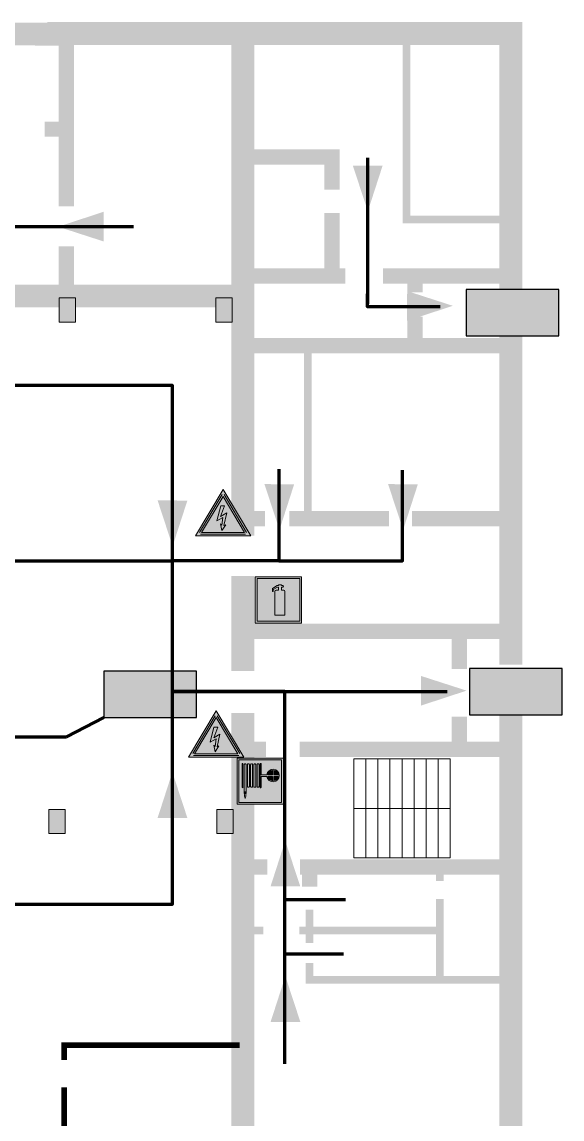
# Model space of a CAD drawing. Header units: millimetres. Extents: x 13114 to 67229, y 22859 to 38520.
# Drawn here: x 27943.6 to 28036.8, y 35259.5 to 35448.9 of the extents above; entities that cross this region are included whole.
import ezdxf

# ---------------------------------------------------------------- set-up
doc = ezdxf.new("R2010")
doc.units = ezdxf.units.MM
doc.layers.add('План_Штампы', color=7, linetype='Continuous')

# ---------------------------------------------------------------- blocks, each defined once
blk = doc.blocks.new('A$C7B4425F7')
at = {"true_color": 0xffffff}
blk.add_hatch(color=7, dxfattribs=at).paths.add_polyline_path([(0, 0), (-16, 0), (-16, -8), (0, -8)])
h = blk.add_hatch(color=126)
h.paths.add_polyline_path([(-0.2, -0.2), (-15.8, -0.2), (-15.8, -7.8), (-0.2, -7.8)])
h.paths.add_polyline_path([(-11.76, -2.03), (-11.76, -3.66), (-11.17, -3.66, -0.568275), (-11.17, -6.18), (-12.58, -6.18), (-12.58, -2.03)], flags=16)
h.paths.add_polyline_path([(-13.33, -4.12, -0.495768), (-13.59, -6.18), (-15.03, -6.18), (-15.03, -2.03), (-13.59, -2.03, -0.487973)], flags=16)
h.paths.add_polyline_path([(-10.25, -2.03), (-9.48, -2.03), (-9.48, -6.18), (-10.25, -6.18)], flags=16)
h.paths.add_polyline_path([(-13.84, -3.69), (-14.24, -3.69), (-14.24, -3.03), (-13.9, -3.03, -0.692621)], flags=0)
h.paths.add_polyline_path([(-9.15, -2.03), (-8.4, -2.03), (-8.04, -3.07), (-7.68, -2.03), (-6.93, -2.03), (-7.64, -4.1), (-6.93, -6.18), (-7.68, -6.18), (-8.04, -5.14), (-8.4, -6.18), (-9.15, -6.18), (-8.44, -4.1)], flags=16)
h.paths.add_polyline_path([(-11.76, -4.46), (-11.42, -4.46, -0.692621), (-11.36, -5.12), (-11.76, -5.12)], flags=0)
h.paths.add_polyline_path([(-13.9, -5.2), (-14.24, -5.2), (-14.24, -4.55), (-13.84, -4.55, -0.708038)], flags=0)
edge = h.paths.add_edge_path(flags=16)
edge.add_ellipse((-5.51, -4.08), major_axis=(0, 2.05), ratio=0.586184, start_angle=0, end_angle=360)
edge = h.paths.add_edge_path(flags=0)
edge.add_ellipse((-5.51, -4.08), major_axis=(0, 1.14), ratio=0.454828, start_angle=0, end_angle=360)
h.paths.add_polyline_path([(-4.13, -4.96, 0.377264), (-3.48, -4.52, 0.0555), (-3.16, -2.03), (-1.66, -2.03), (-1.66, -4.96), (-0.96, -4.96), (-0.96, -7.01), (-1.75, -7.01), (-1.75, -6.18), (-3.3, -6.18), (-3.3, -7.02), (-4.13, -7.02)], flags=16)
h.paths.add_polyline_path([(-2.73, -2.91), (-2.28, -2.91), (-2.28, -4.96), (-3.05, -4.96, 0.079136)], flags=0)
at = {"color": 126}
blk.add_lwpolyline([(-16, -8), (0, -8), (0, 0), (-16, 0)], close=True, dxfattribs=at)
blk = doc.blocks.new('A$C32E8229D')
at = {"true_color": 0xffffff}
blk.add_hatch(color=7, dxfattribs=at).paths.add_polyline_path([(0, 0), (0, -8), (16, -8), (16, 0)])
h = blk.add_hatch(color=126)
h.paths.add_polyline_path([(0.2, -0.2), (15.8, -0.2), (15.8, -7.8), (0.2, -7.8)])
h.paths.add_polyline_path([(13.49, -2.05), (12.08, -2.05), (11.37, -2.63, 0.162397), (11.29, -2.84), (11.29, -3.63), (10.35, -3.63), (10.35, -4.05), (11.68, -4.05), (11.68, -3.48), (12.26, -4.28), (11.29, -5.1), (11.29, -6.78), (11.85, -6.78), (11.85, -5.44), (12.8, -4.64), (12.8, -5.94), (14.46, -5.94), (14.46, -5.39), (13.45, -5.39), (13.45, -3.97), (12.46, -2.59), (13.15, -2.59), (13.69, -3.34), (14.18, -3)], flags=16)
h.paths.add_polyline_path([(10.74, -1.82, 1), (11.8, -1.82, 1)], flags=16)
h.paths.add_polyline_path([(9.39, -3.59), (5.99, -3.59), (6.56, -3.03), (5.91, -3.03), (5.1, -3.83), (5.91, -4.64), (6.56, -4.64), (5.99, -4.09), (9.39, -4.09)], flags=16)
h.paths.add_polyline_path([(4.29, -1.08), (1.72, -1.08), (1.72, -6.6), (4.29, -6.6)], flags=16)
at = {"color": 126}
blk.add_lwpolyline([(16, -8), (0, -8), (0, 0), (16, 0)], close=True, dxfattribs=at)
blk = doc.blocks.new('A$C3E6D3DDE')
at = {"lineweight": 5}
h = blk.add_hatch(color=40, dxfattribs=at)
h.paths.add_polyline_path([(24.1, 1.45), (16.46, -11.35), (31.74, -11.35)])
h.paths.add_polyline_path([(24.09, -0.46), (30.03, -10.41), (18.14, -10.41)], flags=16)
h.paths.add_polyline_path([(24.54, -3.08), (23.41, -6.02), (25.13, -5.01), (24.33, -8.5), (24.82, -8.27), (23.79, -9.86), (23.4, -8.04), (23.8, -8.43), (24.04, -6.29), (22.39, -7.25), (23.44, -3.08)], flags=0)
h = blk.add_hatch(color=256, dxfattribs=at)
h.paths.add_polyline_path([(24.37, 0.03, 0.567511), (23.82, 0.03), (17.59, -10.4, 0.582454), (17.86, -10.88), (30.32, -10.88, 0.582149), (30.6, -10.4)])
h.paths.add_polyline_path([(24.09, -0.46), (18.14, -10.41), (30.03, -10.41)], flags=16)
h.paths.add_polyline_path([(24.54, -3.08), (23.41, -6.02), (25.13, -5.01), (24.33, -8.5), (24.82, -8.27), (23.79, -9.86), (23.4, -8.04), (23.8, -8.43), (24.04, -6.29), (22.39, -7.25), (23.44, -3.08)], flags=0)
h = blk.add_hatch(color=40, dxfattribs=at)
h.paths.add_polyline_path([(24.09, -0.46), (18.14, -10.41), (30.03, -10.41)])
h.paths.add_polyline_path([(24.82, -8.27), (23.79, -9.86), (23.4, -8.04), (23.8, -8.43), (24.04, -6.29), (22.39, -7.25), (23.44, -3.08), (24.54, -3.08), (23.41, -6.02), (25.13, -5.01), (24.33, -8.5)], flags=16)
at = {"color": 40, "lineweight": 5}
for p, q in [((16.46, -11.35), (24.1, 1.45)), ((24.1, 1.45), (31.74, -11.35))]:
    blk.add_line(p, q, dxfattribs=at)
at = {"lineweight": 5}
for p, q in [((17.59, -10.4), (23.82, 0.03)), ((24.37, 0.03), (30.6, -10.4)), ((18.14, -10.41), (24.09, -0.46)), ((24.09, -0.46), (30.03, -10.41)), ((23.44, -3.08), (22.39, -7.25)), ((23.41, -6.02), (24.54, -3.08)), ((25.13, -5.01), (23.41, -6.02)), ((24.54, -3.08), (23.44, -3.08)), ((24.33, -8.5), (25.13, -5.01)), ((22.39, -7.25), (24.04, -6.29)), ((23.8, -8.43), (23.4, -8.04)), ((23.4, -8.04), (23.79, -9.86)), ((23.79, -9.86), (24.82, -8.27)), ((24.04, -6.29), (23.8, -8.43)), ((24.82, -8.27), (24.33, -8.5)), ((17.86, -10.88), (30.32, -10.88)), ((18.14, -10.41), (30.03, -10.41))]:
    blk.add_line(p, q, dxfattribs=at)
at = {"color": 50, "lineweight": 5}
blk.add_line((31.74, -11.35), (16.46, -11.35), dxfattribs=at)
blk = doc.blocks.new('A$C37112FD5')
at = {"true_color": 0xf5f5ff}
h = blk.add_hatch(color=7, dxfattribs=at)
h.dxf.hatch_style = 1
h.paths.add_polyline_path([(12.8, -7.4), (0, -7.4), (0, -20.2), (12.8, -20.2)])
h.paths.add_polyline_path([(12.29, -7.91), (12.29, -19.69), (0.51, -19.69), (0.51, -7.91)], flags=16)
h.paths.add_polyline_path([(4.98, -9.04, -0.42597), (5.17, -9.22), (5.17, -12.25), (5.17, -15.29, -0.432244), (4.98, -15.47), (4.83, -15.47, -0.42597), (4.64, -15.29), (4.64, -12.25), (4.64, -9.22, -0.432244), (4.83, -9.04)], flags=0)
h.paths.add_polyline_path([(4.28, -9.22), (4.28, -12.25), (4.28, -15.29, -0.432244), (4.09, -15.47), (3.94, -15.47, -0.42597), (3.75, -15.29), (3.75, -12.25), (3.75, -9.22, -0.432244), (3.94, -9.04), (4.09, -9.04, -0.42597)], flags=0)
h.paths.add_polyline_path([(5.72, -9.04), (5.87, -9.04, -0.42597), (6.06, -9.22), (6.06, -12.25), (6.06, -15.29, -0.432244), (5.87, -15.47), (5.72, -15.47, -0.42597), (5.53, -15.29), (5.53, -12.25), (5.53, -9.22, -0.432244)], flags=0)
h.paths.add_polyline_path([(6.42, -8.9), (6.5, -8.9, -0.42597), (6.69, -9.08), (6.69, -12.03), (8.21, -12.03, -15.824349), (8.21, -12.47), (6.69, -12.47), (6.69, -15.42, -0.432244), (6.5, -15.6), (6.42, -15.6)], flags=0)
h.paths.add_polyline_path([(3.39, -9.22), (3.39, -12.25), (3.39, -15.29, -0.432244), (3.2, -15.47), (3.05, -15.47, -0.42597), (2.85, -15.29), (2.85, -12.25), (2.85, -9.22, -0.432244), (3.05, -9.04), (3.2, -9.04, -0.42597)], flags=0)
h.paths.add_polyline_path([(2.5, -9.22), (2.5, -16.71), (1.96, -16.71), (1.96, -9.22, -0.432244), (2.15, -9.04), (2.31, -9.04, -0.42597)], flags=0)
h.paths.add_polyline_path([(1.61, -8.9), (1.61, -15.6), (1.57, -15.6, -0.42597), (1.37, -15.42), (1.37, -12.03), (1.37, -9.09, -0.432244), (1.57, -8.9)], flags=0)
h.paths.add_polyline_path([(9.76, -10.81), (9.76, -12.03), (8.49, -12.03, -0.336371)], flags=0)
h.paths.add_polyline_path([(8.49, -12.47), (9.76, -12.47), (9.76, -13.7, -0.336371)], flags=0)
h.paths.add_polyline_path([(10.11, -10.81, -0.336371), (11.38, -12.03), (10.11, -12.03)], flags=0)
h.paths.add_polyline_path([(10.11, -12.47), (11.38, -12.47, -0.336371), (10.11, -13.7)], flags=0)
h.paths.add_polyline_path([(2.5, -16.84), (2.5, -17.05), (1.97, -17.05), (1.97, -16.84)], flags=0)
h.paths.add_polyline_path([(2.5, -17.24, -0.033778), (2.24, -18.6, -0.033778), (1.97, -17.24)], flags=0)
h = blk.add_hatch(color=242)
h.dxf.hatch_style = 1
h.paths.add_polyline_path([(12.29, -7.91), (0.51, -7.91), (0.51, -19.69), (12.29, -19.69)])
h.paths.add_polyline_path([(6.42, -15.6), (6.42, -8.9), (6.5, -8.9, -0.42597), (6.69, -9.08), (6.69, -12.03), (8.21, -12.03, -15.824349), (8.21, -12.47), (6.69, -12.47), (6.69, -15.42, -0.432244), (6.5, -15.6)], flags=16)
h.paths.add_polyline_path([(5.87, -15.47), (5.72, -15.47, -0.42597), (5.53, -15.29), (5.53, -12.25), (5.53, -9.22, -0.432244), (5.72, -9.04), (5.87, -9.04, -0.42597), (6.06, -9.22), (6.06, -12.25), (6.06, -15.29, -0.432244)], flags=16)
h.paths.add_polyline_path([(4.98, -15.47), (4.83, -15.47, -0.42597), (4.64, -15.29), (4.64, -12.25), (4.64, -9.22, -0.432244), (4.83, -9.04), (4.98, -9.04, -0.42597), (5.17, -9.22), (5.17, -12.25), (5.17, -15.29, -0.432244)], flags=16)
h.paths.add_polyline_path([(4.09, -15.47), (3.94, -15.47, -0.42597), (3.75, -15.29), (3.75, -12.25), (3.75, -9.22, -0.432244), (3.94, -9.04), (4.09, -9.04, -0.42597), (4.28, -9.22), (4.28, -12.25), (4.28, -15.29, -0.432244)], flags=16)
h.paths.add_polyline_path([(3.2, -15.47), (3.05, -15.47, -0.42597), (2.85, -15.29), (2.85, -12.25), (2.85, -9.22, -0.432244), (3.05, -9.04), (3.2, -9.04, -0.42597), (3.39, -9.22), (3.39, -12.25), (3.39, -15.29, -0.432244)], flags=16)
h.paths.add_polyline_path([(2.5, -17.05), (1.97, -17.05), (1.97, -16.84), (2.5, -16.84)], flags=16)
h.paths.add_polyline_path([(2.5, -17.24, -0.033778), (2.24, -18.6, -0.033778), (1.97, -17.24)], flags=16)
h.paths.add_polyline_path([(2.5, -16.71), (1.96, -16.71), (1.96, -9.22, -0.432244), (2.15, -9.04), (2.31, -9.04, -0.42597), (2.5, -9.22)], flags=16)
h.paths.add_polyline_path([(1.61, -15.6), (1.57, -15.6, -0.42597), (1.37, -15.42), (1.37, -12.03), (1.37, -9.09, -0.432244), (1.57, -8.9), (1.61, -8.9)], flags=16)
h.paths.add_polyline_path([(8.49, -12.47), (9.76, -12.47), (9.76, -13.7, -0.336371)], flags=0)
h.paths.add_polyline_path([(10.11, -13.7), (10.11, -12.47), (11.38, -12.47, -0.336371)], flags=0)
h.paths.add_polyline_path([(8.49, -12.03, -0.336371), (9.76, -10.81), (9.76, -12.03)], flags=0)
h.paths.add_polyline_path([(10.11, -12.03), (10.11, -10.81, -0.336371), (11.38, -12.03)], flags=0)
h = blk.add_hatch(color=7, dxfattribs=at)
h.dxf.hatch_style = 1
h.paths.add_polyline_path([(1.61, -8.9), (1.57, -8.9, 0.432244), (1.37, -9.09), (1.37, -12.03), (1.37, -15.42, 0.42597), (1.57, -15.6), (1.61, -15.6)])
h.paths.add_polyline_path([(2.5, -9.22, 0.42597), (2.31, -9.04), (2.15, -9.04, 0.432244), (1.96, -9.22), (1.96, -16.71), (2.5, -16.71)])
h.paths.add_polyline_path([(2.5, -16.84), (1.97, -16.84), (1.97, -17.05), (2.5, -17.05)])
h.paths.add_polyline_path([(2.5, -17.24), (1.97, -17.24, 0.033778), (2.24, -18.6, 0.033778)])
h.paths.add_polyline_path([(3.39, -12.25), (3.39, -9.22, 0.42597), (3.2, -9.04), (3.05, -9.04, 0.432244), (2.85, -9.22), (2.85, -12.25), (2.85, -15.29, 0.42597), (3.05, -15.47), (3.2, -15.47, 0.432244), (3.39, -15.29)])
h.paths.add_polyline_path([(4.28, -12.25), (4.28, -9.22, 0.42597), (4.09, -9.04), (3.94, -9.04, 0.432244), (3.75, -9.22), (3.75, -12.25), (3.75, -15.29, 0.42597), (3.94, -15.47), (4.09, -15.47, 0.432244), (4.28, -15.29)])
h.paths.add_polyline_path([(5.17, -12.25), (5.17, -9.22, 0.42597), (4.98, -9.04), (4.83, -9.04, 0.432244), (4.64, -9.22), (4.64, -12.25), (4.64, -15.29, 0.42597), (4.83, -15.47), (4.98, -15.47, 0.432244), (5.17, -15.29)])
h.paths.add_polyline_path([(6.06, -12.25), (6.06, -9.22, 0.42597), (5.87, -9.04), (5.72, -9.04, 0.432244), (5.53, -9.22), (5.53, -12.25), (5.53, -15.29, 0.42597), (5.72, -15.47), (5.87, -15.47, 0.432244), (6.06, -15.29)])
h.paths.add_polyline_path([(6.69, -12.47), (8.21, -12.47, 15.824349), (8.21, -12.03), (6.69, -12.03), (6.69, -9.08, 0.42597), (6.5, -8.9), (6.42, -8.9), (6.42, -15.6), (6.5, -15.6, 0.432244), (6.69, -15.42)])
h.paths.add_polyline_path([(8.49, -12.47), (9.76, -12.47), (9.76, -13.7, -0.336371)], flags=16)
h.paths.add_polyline_path([(8.49, -12.03, -0.336371), (9.76, -10.81), (9.76, -12.03)], flags=16)
h.paths.add_polyline_path([(10.11, -12.47), (11.38, -12.47, -0.336371), (10.11, -13.7)], flags=16)
h.paths.add_polyline_path([(10.11, -12.03), (10.11, -10.81, -0.336371), (11.38, -12.03)], flags=16)
h = blk.add_hatch(color=242)
h.dxf.hatch_style = 1
h.paths.add_polyline_path([(9.76, -10.81, 0.336371), (8.49, -12.03), (9.76, -12.03)])
h.paths.add_polyline_path([(10.11, -10.81), (10.11, -12.03), (11.38, -12.03, 0.336371)])
h.paths.add_polyline_path([(11.38, -12.47), (10.11, -12.47), (10.11, -13.7, 0.336371)])
h.paths.add_polyline_path([(9.76, -12.47), (8.49, -12.47, 0.336371), (9.76, -13.7)])
at = {"color": 242, "lineweight": 5}
for p, q in [((0, -20.2), (0, -7.4)), ((0, -7.4), (12.8, -7.4)), ((1.37, -12.03), (1.37, -9.08)), ((1.57, -8.9), (1.61, -8.9)), ((1.61, -8.9), (1.61, -15.6)), ((2.15, -9.04), (2.31, -9.04)), ((3.05, -9.04), (3.2, -9.04)), ((3.94, -9.04), (4.09, -9.04)), ((4.83, -9.04), (4.98, -9.04)), ((5.72, -9.04), (5.87, -9.04)), ((6.42, -8.9), (6.42, -15.6)), ((6.5, -8.9), (6.42, -8.9)), ((6.69, -12.03), (6.69, -9.08)), ((12.8, -20.2), (12.8, -7.4)), ((1.37, -12.03), (1.37, -15.42)), ((1.96, -16.71), (1.96, -9.22)), ((2.5, -16.71), (2.5, -9.22)), ((2.85, -12.25), (2.85, -9.22)), ((3.39, -12.25), (3.39, -9.22)), ((3.75, -12.25), (3.75, -9.22)), ((4.28, -12.25), (4.28, -9.22)), ((4.64, -12.25), (4.64, -9.22)), ((5.17, -12.25), (5.17, -9.22)), ((5.53, -12.25), (5.53, -9.22)), ((6.06, -12.25), (6.06, -9.22)), ((8.21, -12.03), (6.69, -12.03)), ((9.76, -12.03), (8.49, -12.03)), ((9.76, -10.81), (9.76, -12.03)), ((10.11, -10.81), (10.11, -12.03)), ((11.38, -12.03), (10.11, -12.03)), ((2.85, -12.25), (2.85, -15.29)), ((3.39, -12.25), (3.39, -15.29)), ((3.75, -12.25), (3.75, -15.29)), ((4.28, -12.25), (4.28, -15.29)), ((4.64, -12.25), (4.64, -15.29)), ((5.17, -12.25), (5.17, -15.29)), ((5.53, -12.25), (5.53, -15.29)), ((6.06, -12.25), (6.06, -15.29)), ((8.21, -12.47), (6.69, -12.47)), ((6.69, -12.47), (6.69, -15.42)), ((9.76, -12.47), (8.49, -12.47)), ((9.76, -12.47), (9.76, -13.7)), ((11.38, -12.47), (10.11, -12.47)), ((10.11, -12.47), (10.11, -13.7)), ((1.57, -15.6), (1.61, -15.6)), ((1.96, -16.71), (2.5, -16.71)), ((1.97, -16.84), (2.5, -16.84)), ((1.97, -17.05), (1.97, -16.84)), ((2.5, -17.05), (1.97, -17.05)), ((1.97, -17.24), (2.5, -17.24)), ((2.5, -16.84), (2.5, -17.05)), ((3.05, -15.47), (3.2, -15.47)), ((3.94, -15.47), (4.09, -15.47)), ((4.83, -15.47), (4.98, -15.47)), ((5.72, -15.47), (5.87, -15.47)), ((6.42, -15.6), (6.5, -15.6)), ((0, -20.2), (12.8, -20.2))]:
    blk.add_line(p, q, dxfattribs=at)
blk.add_lwpolyline([(0.51, -7.91), (12.29, -7.91), (12.29, -19.69), (0.51, -19.69)], close=True, dxfattribs=at)
for centre, radius, start, end in [((1.56, -9.09), 0.182, 87.1027, 180.6071), ((2.15, -9.22), 0.182, 87.1027, 180.6071), ((2.32, -9.22), 0.182, 359.3929, 92.8973), ((3.04, -9.22), 0.182, 87.1027, 180.6071), ((3.21, -9.22), 0.182, 359.3929, 92.8973), ((3.93, -9.22), 0.182, 87.1027, 180.6071), ((4.1, -9.22), 0.182, 359.3929, 92.8973), ((4.82, -9.22), 0.182, 87.1027, 180.6071), ((4.99, -9.22), 0.182, 359.3929, 92.8973), ((5.71, -9.22), 0.182, 87.1027, 180.6071), ((5.88, -9.22), 0.182, 359.3929, 92.8973), ((6.51, -9.09), 0.182, 359.3929, 92.8973), ((9.93, -12.25), 1.74, 187.2319, 172.7681), ((9.93, -12.25), 1.46, 96.9927, 171.3585), ((9.93, -12.25), 1.46, 8.6415, 83.0073), ((9.93, -12.25), 1.46, 188.6415, 263.0073), ((9.93, -12.25), 1.46, 276.9927, 351.3585), ((1.56, -15.42), 0.182, 179.3929, 272.8973), ((12.17, -15.98), 10.27, 187.041, 194.7793), ((-7.7, -15.98), 10.27, 345.2207, 352.959), ((3.04, -15.29), 0.182, 179.3929, 272.8973), ((3.21, -15.29), 0.182, 267.1027, 0.6071), ((3.93, -15.29), 0.182, 179.3929, 272.8973), ((4.1, -15.29), 0.182, 267.1027, 0.6071), ((4.82, -15.29), 0.182, 179.3929, 272.8973), ((4.99, -15.29), 0.182, 267.1027, 0.6071), ((5.71, -15.29), 0.182, 179.3929, 272.8973), ((5.88, -15.29), 0.182, 267.1027, 0.6071), ((6.51, -15.42), 0.182, 267.1027, 0.6071)]:
    blk.add_arc(centre, radius, start, end, dxfattribs=at)
blk = doc.blocks.new('A$C3AD82952')
at = {"true_color": 0xf5f5ff}
h = blk.add_hatch(color=7, dxfattribs=at)
h.dxf.hatch_style = 1
h.paths.add_polyline_path([(8.21, 8.73, 0.414214), (7.89, 9.05), (7.22, 9.05), (7.22, 9.92), (7.59, 9.92, 1), (7.57, 10.36), (7.22, 10.36), (7.22, 10.6), (6.43, 10.6), (6.43, 10.36), (6.01, 10.36), (4.74, 9.59), (4.74, 8.69), (4.98, 8.73), (4.98, 9.26), (6.12, 9.91), (6.43, 9.91), (6.43, 9.05), (5.76, 9.05, 0.414214), (5.44, 8.73), (5.44, 2.2), (8.21, 2.2)], flags=0)
h.paths.add_polyline_path([(12.8, 12.8), (0, 12.8), (0, 0), (12.8, 0)])
h.paths.add_polyline_path([(0.51, 12.29), (12.29, 12.29), (12.29, 0.51), (0.51, 0.51)], flags=16)
h.paths.add_polyline_path([(4.74, 9.59), (6.01, 10.36), (6.43, 10.36), (6.43, 10.6), (7.22, 10.6), (7.22, 10.36), (7.59, 10.36, -0.94586), (7.59, 9.92), (7.22, 9.92), (7.22, 9.05), (7.89, 9.05, -0.414214), (8.21, 8.73), (8.21, 2.2), (5.44, 2.2), (5.44, 8.73, -0.414214), (5.76, 9.05), (6.43, 9.05), (6.43, 9.91), (6.12, 9.91), (4.98, 9.26), (4.98, 8.73), (4.74, 8.69)], flags=0)
h = blk.add_hatch(color=242)
h.dxf.hatch_style = 1
h.paths.add_polyline_path([(12.29, 12.29), (0.51, 12.29), (0.51, 0.51), (12.29, 0.51)])
h.paths.add_polyline_path([(4.74, 8.69), (4.74, 9.59), (6.01, 10.36), (6.43, 10.36), (6.43, 10.6), (7.22, 10.6), (7.22, 10.36), (7.59, 10.36, -0.94586), (7.59, 9.92), (7.22, 9.92), (7.22, 9.05), (7.89, 9.05, -0.414214), (8.21, 8.73), (8.21, 2.2), (5.44, 2.2), (5.44, 8.73, -0.414214), (5.76, 9.05), (6.43, 9.05), (6.43, 9.91), (6.12, 9.91), (4.98, 9.26), (4.98, 8.73)], flags=16)
h = blk.add_hatch(color=7, dxfattribs=at)
h.dxf.hatch_style = 1
h.paths.add_polyline_path([(8.21, 8.73, 0.414214), (7.89, 9.05), (7.22, 9.05), (7.22, 9.92), (7.59, 9.92, 1), (7.57, 10.36), (7.22, 10.36), (7.22, 10.6), (6.43, 10.6), (6.43, 10.36), (6.01, 10.36), (4.74, 9.59), (4.74, 8.69), (4.98, 8.73), (4.98, 9.26), (6.12, 9.91), (6.43, 9.91), (6.43, 9.05), (5.76, 9.05, 0.414214), (5.44, 8.73), (5.44, 2.2), (8.21, 2.2)])
at = {"color": 242, "lineweight": 5}
for p, q in [((0, 0), (0, 12.8)), ((0, 12.8), (12.8, 12.8)), ((12.8, 0), (12.8, 12.8)), ((6.01, 10.36), (4.74, 9.59)), ((4.74, 9.59), (4.74, 8.69)), ((4.98, 9.26), (6.12, 9.91)), ((4.98, 8.73), (4.98, 9.26)), ((6.01, 10.36), (6.43, 10.36)), ((6.12, 9.91), (6.43, 9.91)), ((7.22, 10.6), (6.43, 10.6)), ((6.43, 10.6), (6.43, 10.36)), ((6.43, 9.91), (6.43, 9.05)), ((7.22, 10.36), (7.22, 10.6)), ((7.59, 10.36), (7.22, 10.36)), ((7.22, 9.05), (7.22, 9.92)), ((7.59, 9.92), (7.22, 9.92)), ((4.74, 8.69), (4.98, 8.73)), ((5.44, 2.2), (5.44, 8.73)), ((5.76, 9.05), (6.43, 9.05)), ((7.89, 9.05), (7.22, 9.05)), ((8.21, 2.2), (8.21, 8.73)), ((0, 0), (12.8, 0)), ((5.44, 2.2), (8.21, 2.2))]:
    blk.add_line(p, q, dxfattribs=at)
blk.add_lwpolyline([(0.51, 12.29), (12.29, 12.29), (12.29, 0.51), (0.51, 0.51)], close=True, dxfattribs=at)
for centre, radius, start, end in [((7.58, 10.14), 0.223, 273.1875, 86.8125), ((5.76, 8.73), 0.32, 90, 180), ((7.89, 8.73), 0.32, 0, 90)]:
    blk.add_arc(centre, radius, start, end, dxfattribs=at)

msp = doc.modelspace()

# ---------------------------------------------------------------- hatches: boundary and pattern name
at = {"lineweight": 0}
h = msp.add_hatch(color=256, dxfattribs=at)
h.dxf.hatch_style = 1
h.paths.add_polyline_path([(27950, 35401.26), (27950, 35397.08), (27952.83, 35397.08), (27952.83, 35401.26)])
h = msp.add_hatch(color=256, dxfattribs=at)
h.dxf.hatch_style = 1
h.paths.add_polyline_path([(27977.02, 35401.26), (27977.02, 35397.08), (27979.84, 35397.08), (27979.84, 35401.26)])
h = msp.add_hatch(color=256, dxfattribs=at)
h.dxf.hatch_style = 1
h.paths.add_polyline_path([(27948.21, 35312.93), (27948.21, 35308.75), (27951.04, 35308.75), (27951.04, 35312.93)])
h = msp.add_hatch(color=256, dxfattribs=at)
h.dxf.hatch_style = 1
h.paths.add_polyline_path([(27977.2, 35312.93), (27977.2, 35308.75), (27980.03, 35308.75), (27980.03, 35312.93)])

# ---------------------------------------------------------------- linework, layer by layer
at = {"lineweight": 100}
for points, const_width in [([(27910.24, 35446.96), (27951.23, 35446.83)], 3.96), ([(27947.92, 35446.96), (28028, 35446.96), (28028, 35401.56)], 3.96), ([(27947.49, 35430.42), (27951.23, 35430.42), (27951.23, 35446.83), (27951.23, 35417.08)], 2.64), ([(27981.71, 35360.22), (27981.71, 35446.96)], 3.96), ([(27982.4, 35425.62), (27997.1, 35425.62), (27997.1, 35419.96)], 2.64), ([(27997.1, 35415.93), (27997.1, 35405.08), (27981.35, 35405.08), (27999.39, 35405.08)], 2.64), ([(27951.23, 35410.18), (27951.23, 35403.12)], 2.64), ([(28005.93, 35405.08), (28027.88, 35405.08), (28011.42, 35405.08), (28011.42, 35402.26)], 2.64), ([(27981.71, 35401.6), (27935.34, 35401.6)], 3.96), ([(28011.42, 35398.03), (28011.42, 35393.03), (28026.92, 35393.03), (27982.45, 35393.03)], 2.64), ([(28028, 35397.06), (28028, 35337.95)], 3.96), ([(27992.93, 35363.01), (27992.93, 35393.35)], 1.32), ([(27982.06, 35363.16), (27985.51, 35363.16)], 2.64), ([(27989.75, 35363.16), (28006.94, 35363.16)], 2.64), ([(28010.93, 35363.16), (28028.19, 35363.16)], 2.64), ([(27981.71, 35336.82), (27981.71, 35353.24)], 3.96), ([(27981.71, 35343.7), (28027.9, 35343.7)], 2.64), ([(28019.07, 35337.18), (28019.07, 35343.7)], 2.64), ([(28028, 35330.99), (28028, 35216.62), (28028, 35216.62)], 3.96), ([(27981.71, 35218.6), (27981.71, 35329.58)], 3.96), ([(27991.51, 35323.31), (28028, 35323.31), (28019.07, 35323.31), (28019.07, 35328.94)], 2.64), ([(27981.32, 35323.31), (27985.69, 35323.31)], 2.64), ([(27981.61, 35302.97), (27985.93, 35302.97)], 2.64), ([(27991.59, 35302.97), (28027.63, 35302.97)], 2.64), ([(27993.22, 35302.97), (27993.22, 35299.61)], 2.64), ([(28015.7, 35302.97), (28015.7, 35300.59)], 1.32), ([(27993.22, 35286.43), (27993.22, 35283.5), (28029.02, 35283.5), (28015.7, 35283.5), (28015.7, 35297.48)], 1.32), ([(27993.22, 35295.65), (27993.22, 35289.85)], 1.32), ([(27985.22, 35292.04), (27982.29, 35292.04)], 1.32), ([(28015.7, 35292.04), (27991.45, 35292.04)], 1.32), ([(27981.18, 35272.23), (27950.87, 35272.23), (27950.87, 35269.65)], 1), ([(27950.87, 35264.94), (27950.87, 35220.28)], 1)]:
    msp.add_lwpolyline(points, dxfattribs=dict(at, const_width=const_width))
at = {"lineweight": 100, "const_width": 1.32}
msp.add_lwpolyline([(28028, 35446.96), (28009.97, 35446.96), (28009.97, 35414.8), (28028, 35414.8)], close=True, dxfattribs=at)
at = {"color": 126, "lineweight": 100, "true_color": 0x008754}
for points in [[(28003.25, 35425.48), (28003.25, 35400.24)], [(27962.81, 35413.54), (27932.92, 35413.54)], [(28015.75, 35399.75), (28003.25, 35399.75), (28003.25, 35402)], [(27932.92, 35386.2), (27969.53, 35386.2), (27969.53, 35296.51), (27653.93, 35296.51), (27653.93, 35386.2)], [(27987.9, 35371.72), (27987.9, 35355.89), (28009.27, 35355.89), (28009.27, 35371.53)], [(27653.93, 35355.89), (27969.53, 35355.89)], [(27987.9, 35355.89), (27969.53, 35355.89)], [(27988.97, 35269.02), (27988.97, 35333.29), (27969.53, 35333.29), (28016.96, 35333.29)], [(27957.69, 35328.79), (27951.28, 35325.45)], [(27653.93, 35325.45), (27951.28, 35325.45)], [(27999.46, 35297.3), (27988.97, 35297.3)], [(27988.97, 35288.02), (27999.11, 35288.02)]]:
    msp.add_lwpolyline(points, dxfattribs=at)
at = {"lineweight": 0}
for points in [[(27950, 35401.26), (27952.83, 35401.26), (27952.83, 35397.08), (27950, 35397.08)], [(27977.02, 35401.26), (27979.84, 35401.26), (27979.84, 35397.08), (27977.02, 35397.08)], [(28000.86, 35313.1), (28002.94, 35313.1), (28002.94, 35321.65), (28000.86, 35321.65)], [(28002.94, 35313.1), (28005.03, 35313.1), (28005.03, 35321.65), (28002.94, 35321.65)], [(28005.03, 35313.1), (28007.11, 35313.1), (28007.11, 35321.65), (28005.03, 35321.65)], [(28007.11, 35313.1), (28009.19, 35313.1), (28009.19, 35321.65), (28007.11, 35321.65)], [(28009.19, 35313.1), (28011.28, 35313.1), (28011.28, 35321.65), (28009.19, 35321.65)], [(28011.28, 35313.1), (28013.36, 35313.1), (28013.36, 35321.65), (28011.28, 35321.65)], [(28013.36, 35313.1), (28015.45, 35313.1), (28015.45, 35321.65), (28013.36, 35321.65)], [(28015.45, 35313.1), (28017.53, 35313.1), (28017.53, 35321.65), (28015.45, 35321.65)], [(27948.21, 35312.93), (27951.04, 35312.93), (27951.04, 35308.75), (27948.21, 35308.75)], [(27977.2, 35312.93), (27980.03, 35312.93), (27980.03, 35308.75), (27977.2, 35308.75)], [(28000.86, 35304.55), (28002.94, 35304.55), (28002.94, 35313.1), (28000.86, 35313.1)], [(28002.94, 35304.55), (28005.03, 35304.55), (28005.03, 35313.1), (28002.94, 35313.1)], [(28005.03, 35304.55), (28007.11, 35304.55), (28007.11, 35313.1), (28005.03, 35313.1)], [(28007.11, 35304.55), (28009.19, 35304.55), (28009.19, 35313.1), (28007.11, 35313.1)], [(28009.19, 35304.55), (28011.28, 35304.55), (28011.28, 35313.1), (28009.19, 35313.1)], [(28011.28, 35304.55), (28013.36, 35304.55), (28013.36, 35313.1), (28011.28, 35313.1)], [(28013.36, 35304.55), (28015.45, 35304.55), (28015.45, 35313.1), (28013.36, 35313.1)], [(28015.45, 35304.55), (28017.53, 35304.55), (28017.53, 35313.1), (28015.45, 35313.1)]]:
    msp.add_lwpolyline(points, close=True, dxfattribs=at)
at = {"layer": 'План_Штампы', "color": 126, "true_color": 0x008754}
for points in [[(28000.7, 35424.13), (28005.84, 35424.12), (28003.29, 35416.24)], [(27957.7, 35416.16), (27957.69, 35411.02), (27949.81, 35413.57)], [(28010.07, 35397.32), (28010.08, 35402.46), (28017.96, 35399.91)], [(27985.44, 35369.11), (27990.57, 35369.1), (27988.03, 35361.22)], [(28006.79, 35369.11), (28011.93, 35369.1), (28009.38, 35361.22)], [(27966.99, 35366.3), (27972.13, 35366.28), (27969.58, 35358.4)], [(28012.45, 35330.86), (28012.46, 35335.99), (28020.34, 35333.45)], [(27972.13, 35311.47), (27966.99, 35311.48), (27969.54, 35319.36)], [(27991.62, 35299.63), (27986.49, 35299.64), (27989.03, 35307.52)], [(27991.64, 35276.23), (27986.5, 35276.24), (27989.05, 35284.12)]]:
    msp.add_solid(points, dxfattribs=at)

# ---------------------------------------------------------------- block references
for name, p, xscale, yscale, zscale in [('A$C3E6D3DDE', (27963.23, 35367.28), 0.625, 0.625, 0.625), ('A$C3AD82952', (27983.85, 35345.12), 0.625, 0.625, 0.625), ('A$C3E6D3DDE', (27962.05, 35329.07), 0.625, 0.625, 0.625), ('A$C37112FD5', (27980.71, 35326.44), 0.6249984004534781, 0.6249984004534781, 0.6249984004534781)]:
    msp.add_blockref(name, p, dxfattribs=dict(xscale=xscale, yscale=yscale, zscale=zscale))
at = {"layer": 'План_Штампы'}
for p in [(28036.28, 35402.7), (28036.82, 35337.27)]:
    msp.add_blockref('A$C7B4425F7', p, dxfattribs=at)
at = {"layer": 'План_Штампы', "color": 126, "true_color": 0x008754, "xscale": -1}
msp.add_blockref('A$C32E8229D', (27973.69, 35336.79), dxfattribs=at)

doc.saveas('drawing.dxf')
